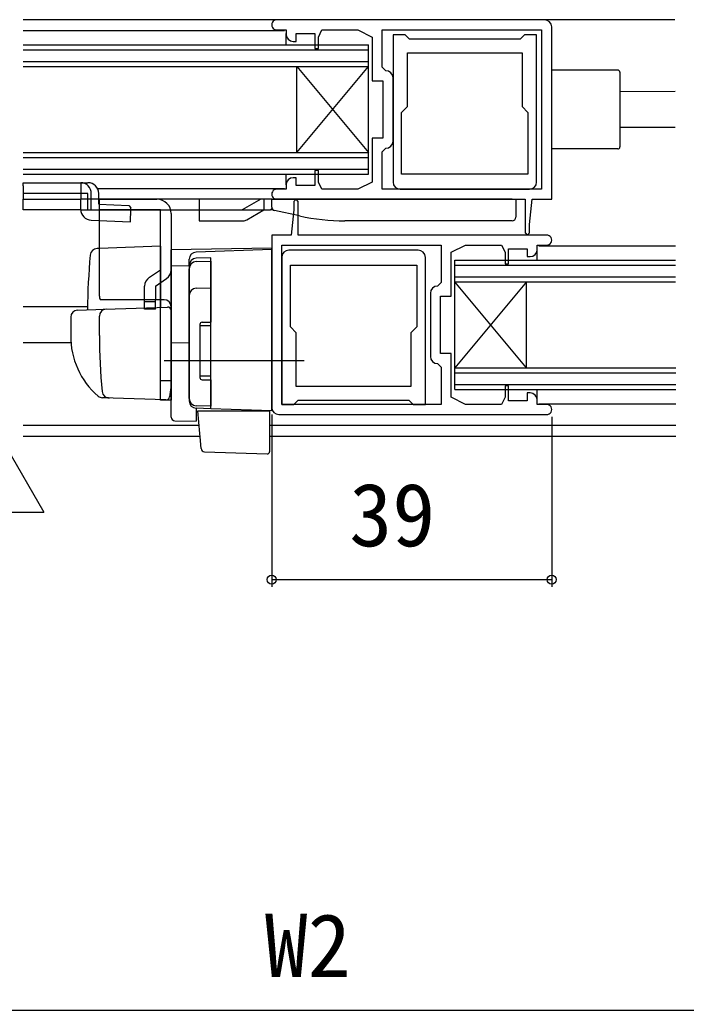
# Model space of a CAD drawing. Units: millimetres, scale not verified. Extents: x -525 to 525, y -782 to 777.
# Drawn here: x 320.4 to 413.2, y -456 to -318 of the extents above; entities that cross this region are included whole.
import ezdxf
from ezdxf.enums import TextEntityAlignment as Align

# ---------------------------------------------------------------- set-up
doc = ezdxf.new("R2010")
doc.units = ezdxf.units.MM
doc.header["$LTSCALE"] = 4
for name, color, linetype in [('0-2_YKK_11', 7, 'Continuous'), ('0-3_YKK_12', 2, 'Continuous'), ('0-4_YKK_13', 4, 'Continuous'), ('0-6_YKK_D', 6, 'Continuous')]:
    doc.layers.add(name, color=color, linetype=linetype)
doc.styles.add('ＭＳ ゴシック', font='')
doc.styles.get('ＭＳ ゴシック').set_extended_font_data('MS Gothic')

msp = doc.modelspace()

# ---------------------------------------------------------------- linework, layer by layer
at = {"layer": '0-2_YKK_11'}
for p, q in [((393.5, -318.001), (356.2, -318.001)), ((372.4, -334.901), (372.4, -326.101)), ((373.4, -341.601), (391.4, -341.601)), ((375.9, -350.1), (357.9, -350.1)), ((377.6, -356.1), (377.6, -364.9)), ((356.5, -373), (393.8, -373))]:
    msp.add_line(p, q, dxfattribs=at)
for points in [[(356.2, -343.001), (390.8, -343.001), (390.8, -347.701), (391.1, -348.001), (391.4, -347.701), (391.4, -346.501), (391.8, -343.001), (394.5, -343.001), (394.5, -319.001)], [(356.2, -319.401), (357.5, -319.401), (357.5, -320.001)], [(358.5, -321.001), (358.9, -321.001), (358.9, -319.901), (361.5, -319.901), (361.5, -322.001), (362, -322.001), (362, -320.401), (362.5, -319.401), (367.5, -319.401), (369.5, -320.401), (369.5, -326.501), (371, -326.501), (371, -334.501), (369.5, -334.501), (369.5, -340.601), (367.5, -341.601), (362.5, -341.601), (362, -340.601), (362, -339.001), (361.5, -339.001), (361.5, -341.101), (358.9, -341.101), (358.9, -340.001), (358.5, -340.001)], [(370.9, -319.401), (393.1, -319.401), (393.1, -341.601), (370.9, -341.601), (370.9, -336.401), (371.4, -335.901)], [(371.4, -325.101), (370.9, -324.601), (370.9, -319.401)], [(392.4, -340.601), (392.4, -320.101), (390.7, -320.101), (390.4, -320.401), (390.1, -320.701), (374.7, -320.701), (374.4, -320.401), (374.1, -320.101), (372.4, -320.101), (372.4, -340.601)], [(357.5, -341.001), (357.5, -341.601), (356.2, -341.601)], [(393.8, -348), (359.2, -348), (359.2, -343.3), (358.9, -343), (358.6, -343.3), (358.6, -344.5), (358.2, -348), (355.5, -348), (355.5, -372)], [(379.1, -371.6), (356.9, -371.6), (356.9, -349.4), (379.1, -349.4), (379.1, -354.6), (378.6, -355.1)], [(391.5, -370), (391.1, -370), (391.1, -371.1), (388.5, -371.1), (388.5, -369), (388, -369), (388, -370.6), (387.5, -371.6), (382.5, -371.6), (380.5, -370.6), (380.5, -364.5), (379, -364.5), (379, -356.5), (380.5, -356.5), (380.5, -350.4), (382.5, -349.4), (387.5, -349.4), (388, -350.4), (388, -352), (388.5, -352), (388.5, -349.9), (391.1, -349.9), (391.1, -351), (391.5, -351)], [(392.5, -350), (392.5, -349.4), (393.8, -349.4)], [(356.9, -351.1), (356.9, -371.6), (358.6, -371.6), (358.9, -371.3), (359.2, -371), (374.6, -371), (374.9, -371.3), (375.2, -371.6), (376.9, -371.6), (376.9, -351.1)], [(378.6, -365.9), (379.1, -366.4), (379.1, -371.6)], [(393.8, -371.6), (392.5, -371.6), (392.5, -371)]]:
    msp.add_lwpolyline(points, dxfattribs=at)
for points in [[(391.2, -339.501), (373.6, -339.501), (373.6, -330.901), (374.4, -330.101), (374.4, -322.601), (390.4, -322.601), (390.4, -330.101), (391.2, -330.901)], [(358.1, -352.2), (375.7, -352.2), (375.7, -360.8), (374.9, -361.6), (374.9, -369.1), (358.9, -369.1), (358.9, -361.6), (358.1, -360.8)]]:
    msp.add_lwpolyline(points, close=True, dxfattribs=at)
for centre, radius, start, end in [((356.2, -318.701), 0.7, 89.99999, 270.00001), ((393.5, -319.001), 1, 0.00001, 89.99999), ((358.5, -320.001), 1, 180.00001, 269.99999), ((371.4, -326.101), 1, 0.00001, 89.99999), ((371.4, -334.901), 1, 270.00001, 359.99999), ((358.5, -341.001), 1, 90.00001, 179.99999), ((373.4, -340.601), 1, 180.00001, 269.99999), ((391.4, -340.601), 1, 270.00001, 359.99999), ((356.2, -342.301), 0.7, 89.99999, 270.00001), ((393.8, -348.7), 0.7, 269.99999, 90.00001), ((357.9, -351.1), 1, 90.00001, 179.99999), ((375.9, -351.1), 1, 0.00001, 89.99999), ((391.5, -350), 1, 270.00001, 359.99999), ((378.6, -356.1), 1, 90.00001, 179.99999), ((378.6, -364.9), 1, 180.00001, 269.99999), ((391.5, -371), 1, 0.00001, 89.99999), ((356.5, -372), 1, 180.00001, 269.99999), ((393.8, -372.3), 0.7, 269.99999, 90.00001)]:
    msp.add_arc(centre, radius, start, end, dxfattribs=at)
at = {"layer": '0-3_YKK_12'}
for p, q in [((411.676, -318.001), (320.9, -318.001)), ((320.9, -319.501), (357.3, -319.501)), ((357.5, -321.501), (357.5, -319.901)), ((320.9, -321.501), (369, -321.501)), ((369, -339.501), (369, -321.501)), ((320.9, -322.201), (369, -322.201)), ((320.9, -323.801), (369, -323.801)), ((320.9, -324.501), (369, -324.501)), ((359.002, -336.501), (359, -324.501)), ((359, -324.501), (369, -336.501)), ((359.002, -336.501), (369, -324.501)), ((411.696, -328.008), (404, -328.024)), ((411.706, -332.992), (404, -333.007)), ((320.9, -336.501), (369, -336.501)), ((320.9, -337.201), (369, -337.201)), ((320.9, -338.801), (369, -338.801)), ((320.9, -339.501), (369, -339.501)), ((357.5, -340.988), (357.501, -339.501)), ((331.226, -341.501), (357.3, -341.501)), ((392.5, -351.5), (392.5, -350.028)), ((392.7, -349.5), (411.74, -349.5)), ((381, -351.5), (411.744, -351.5)), ((381, -369.5), (381, -351.5)), ((381, -352.2), (411.745, -352.2)), ((381, -353.8), (411.749, -353.8)), ((381, -354.5), (411.75, -354.5)), ((391, -366.5), (381, -354.5)), ((391, -354.5), (381, -366.5)), ((391, -366.5), (391, -354.5)), ((329.827, -358.001), (320.9, -358.001)), ((327.536, -363.001), (320.9, -363.001)), ((381, -366.5), (411.775, -366.5)), ((381, -367.2), (411.776, -367.2)), ((381, -368.8), (411.779, -368.8)), ((381, -369.5), (411.781, -369.5)), ((392.5, -370.998), (392.5, -369.5)), ((392.7, -371.5), (411.785, -371.5)), ((320.9, -374.501), (345.375, -374.501)), ((355.2, -374.501), (411.791, -374.501)), ((320.9, -376.001), (345.506, -376.001)), ((355.2, -376.001), (411.794, -376.001))]:
    msp.add_line(p, q, dxfattribs=at)
at = {"layer": '0-4_YKK_13'}
for p, q in [((403.7, -325.001), (394.5, -325.001)), ((404, -325.301), (404, -335.701)), ((403.7, -336.001), (394.5, -336.001)), ((320.9, -341.141), (320.9, -340.701)), ((328.9, -340.701), (329.9, -340.701)), ((320.9, -341.141), (320.9, -343.001)), ((328.9, -342.201), (320.9, -342.201)), ((328.9, -341.141), (328.9, -343.001)), ((329.9, -342.201), (328.9, -342.201)), ((329.9, -344.501), (329.9, -342.201)), ((330.366, -343.001), (330.366, -342.201)), ((331.4, -343.001), (331.4, -342.201)), ((355.501, -343.001), (328.9, -343.001)), ((328.9, -344.412), (328.9, -343.001)), ((330.366, -344.411), (330.366, -343.001)), ((331.4, -343.701), (331.4, -343.001)), ((331.5, -356.501), (331.5, -343.001)), ((331.5, -343.001), (339.5, -343.001)), ((345.4, -343.001), (345.4, -344.501)), ((353.998, -343.001), (351.398, -344.501)), ((354.4, -343.001), (354.4, -344.501)), ((389.001, -343.001), (356.001, -343.001)), ((389.001, -343.001), (389.501, -343.001)), ((389.501, -343.001), (389.501, -345.501)), ((328.9, -344.501), (355.345, -344.501)), ((331.4, -343.701), (335.6, -343.892)), ((340, -344.501), (331.5, -344.501)), ((335.6, -343.892), (335.891, -344.201)), ((335.831, -346.141), (335.882, -344.501)), ((335.882, -344.501), (335.891, -344.201)), ((340, -357.001), (340, -344.501)), ((345.4, -344.501), (345.4, -346.001)), ((352.032, -345.868), (354.4, -344.501)), ((355.345, -344.501), (355.45, -344.351)), ((355.655, -344.501), (355.345, -344.501)), ((355.45, -344.351), (355.55, -344.351)), ((355.55, -344.351), (355.655, -344.501)), ((355.655, -344.501), (355.707, -344.501)), ((359.393, -345.335), (355.896, -344.586)), ((330.354, -345.911), (335.831, -346.141)), ((341.5, -345.001), (341.5, -352.828)), ((345.4, -346.001), (351.532, -346.001)), ((389.001, -346.001), (365.679, -346.001)), ((331.5, -349.851), (331.173, -349.862)), ((340, -349.554), (331.5, -349.851)), ((340, -349.554), (340, -357.001)), ((355.5, -349.801), (341.5, -350.046)), ((341.5, -350.502), (341.5, -350.49)), ((341.5, -350.702), (341.5, -350.502)), ((355.5, -350.001), (344.965, -350.369)), ((355.5, -372.501), (355.5, -349.801)), ((344, -352.234), (344, -351.369)), ((347, -351.169), (344.965, -351.232)), ((344.965, -351.698), (347, -351.627)), ((347, -354.824), (347, -351.169)), ((347, -351.627), (347, -360.145)), ((338.455, -353.882), (340, -352.828)), ((341.5, -352.274), (344, -352.24)), ((341.5, -352.828), (341.5, -371.001)), ((344, -352.234), (344, -371.134)), ((344, -370.775), (344, -352.697)), ((339.3, -355.121), (340.845, -354.068)), ((339.3, -355.121), (339.3, -357.001)), ((344.965, -355.398), (347, -355.327)), ((347, -355.789), (347, -354.824)), ((340.5, -357.001), (331.634, -357.001)), ((337.8, -357.252), (339.3, -357.252)), ((339.3, -358.328), (339.3, -357.001)), ((340, -357.001), (340, -358.054)), ((328.465, -358.457), (332.252, -358.324)), ((332.252, -358.324), (340.983, -358.019)), ((341.5, -358.519), (341.5, -369.001)), ((327.5, -359.456), (327.5, -362.001)), ((331.5, -362.001), (331.5, -359.299)), ((345.8, -360.145), (347, -360.145)), ((345.5, -360.445), (345.5, -367.845)), ((347, -360.645), (345.5, -360.645)), ((341.5, -362.301), (341.5, -361.701)), ((341.5, -363.301), (341.5, -362.701)), ((344, -363.001), (341.5, -363.045)), ((360, -365.501), (340.5, -365.501)), ((341.5, -366.301), (341.5, -365.701)), ((341.5, -367.301), (341.5, -366.701)), ((341.5, -367.301), (341.5, -366.701)), ((341.5, -367.301), (341.5, -366.701)), ((341.5, -368.301), (340, -368.301)), ((341.5, -367.301), (341.5, -369.001)), ((341.5, -367.301), (341.5, -369.001)), ((347, -367.645), (345.5, -367.645)), ((345.8, -368.145), (347, -368.145)), ((347, -368.145), (347, -371.845)), ((341.462, -369.256), (341.268, -370.55)), ((341.5, -369.001), (341.462, -369.256)), ((332.759, -370.696), (331.911, -370.667)), ((340.756, -370.975), (331.927, -370.667)), ((347, -371.845), (344.965, -371.774)), ((347, -372.205), (344.965, -372.134)), ((344.965, -372.134), (344.965, -373.918)), ((341.991, -373.866), (344.965, -373.918)), ((345.516, -376.112), (345.476, -375.655)), ((345.657, -377.729), (345.516, -376.112)), ((355.2, -376.48), (355.2, -378.191)), ((346.138, -378.185), (354.89, -378.491))]:
    msp.add_line(p, q, dxfattribs=at)
for points in [[(320.9, -340.701), (328.9, -340.701), (328.9, -341.141)], [(328.9, -344.501), (320.9, -344.501), (320.9, -343.001), (328.9, -343.001)], [(355.501, -344.097), (355.501, -343.001), (356.001, -343.001)], [(341.5, -363.045), (341.5, -352.274), (341.5, -350.046)], [(339.3, -358.328), (337.8, -358.328), (337.8, -357.001), (337.8, -355.121)], [(355.5, -372.501), (347, -372.205), (347, -371.205), (347, -355.789)], [(341.5, -371.001), (340, -371.001), (340, -357.001)], [(341.5, -373.366), (341.5, -366.355), (341.5, -363.501), (341.5, -363.045)], [(345.476, -375.655), (345.2, -372.501), (345.231, -372.501)], [(345.231, -372.501), (355.2, -372.501), (355.2, -375.844), (355.2, -376.48)]]:
    msp.add_lwpolyline(points, dxfattribs=at)
for centre, radius, start, end in [((403.7, -325.301), 0.3, 0, 90), ((403.7, -335.701), 0.3, 270, 0), ((328.883, -342.185), 1.483, 359.35664, 89.34185), ((329.9, -342.201), 1.5, 0, 90), ((339.5, -345.001), 2, 0, 90), ((330.4, -344.412), 1.5, 180, 268.23761), ((356.001, -344.097), 0.5, 180, 257.90524), ((351.532, -345.001), 1, 270, 299.98), ((365.679, -316.001), 30, 257.90524, 270), ((389.001, -345.501), 0.5, 270, 0), ((331.208, -350.861), 1, 92, 175.1492), ((345, -351.369), 1, 92, 180), ((444.8, -360.501), 115, 175.1492, 178.95761), ((345, -352.231), 1, 91.97531, 180.18561), ((345, -352.697), 1, 92, 180), ((340, -352.828), 1.5, 304.28688, 0), ((339.3, -355.121), 1.5, 124.28688, 180), ((345, -356.398), 1, 92, 180), ((332.5, -356.501), 1, 180, 210), ((340.5, -358.001), 1, 0, 90), ((328.5, -359.456), 1, 92, 180), ((332.5, -359.299), 1, 92, 180), ((341, -358.519), 0.5, 0, 92), ((345.8, -360.445), 0.3, 90, 180), ((338.5, -362.101), 11, 179.4814, 229.17186), ((412.5, -361.989), 81, 180.00856, 185.53061), ((345.8, -367.845), 0.3, 180, 270), ((332.872, -369.7), 1, 185.53061, 268), ((331.962, -369.668), 1, 229.17186, 268), ((340.773, -370.476), 0.5, 268, 351.46923), ((345, -370.775), 1, 180, 268), ((345, -371.134), 1, 180, 268), ((342, -373.366), 0.5, 180, 196.57035), ((342, -373.366), 0.5, 180, 269), ((346.155, -377.685), 0.5, 185, 268.02699), ((354.9, -378.191), 0.3, 268, 0)]:
    msp.add_arc(centre, radius, start, end, dxfattribs=at)
msp.add_ellipse((331.9, -343.701), major_axis=(0, 9.5), ratio=0.421053, start_param=4.5538307, end_param=4.6280786, dxfattribs=at)
at = {"layer": '0-6_YKK_D'}
for p, q in [((355.5, -373), (355.5, -397.001)), ((394.5, -373.3), (394.5, -397.001)), ((318.5, -377.501), (323.75, -386.595)), ((313.25, -386.595), (323.75, -386.595)), ((355.5, -396.001), (394.5, -396.001)), ((245.501, -456.001), (484.5, -456.001))]:
    msp.add_line(p, q, dxfattribs=at)
for centre in [(355.5, -396.001), (394.5, -396.001)]:
    msp.add_circle(centre, 0.637, dxfattribs=at)

# ---------------------------------------------------------------- texts
at = {"layer": '0-6_YKK_D', "style": 'ＭＳ ゴシック'}
for s, p in [('39', (366.307, -394.001)), ('W2', (354.535, -454.001))]:
    msp.add_text(s, height=8.798, dxfattribs=at).set_placement(p, align=Align.BOTTOM_LEFT)

doc.saveas('drawing.dxf')
